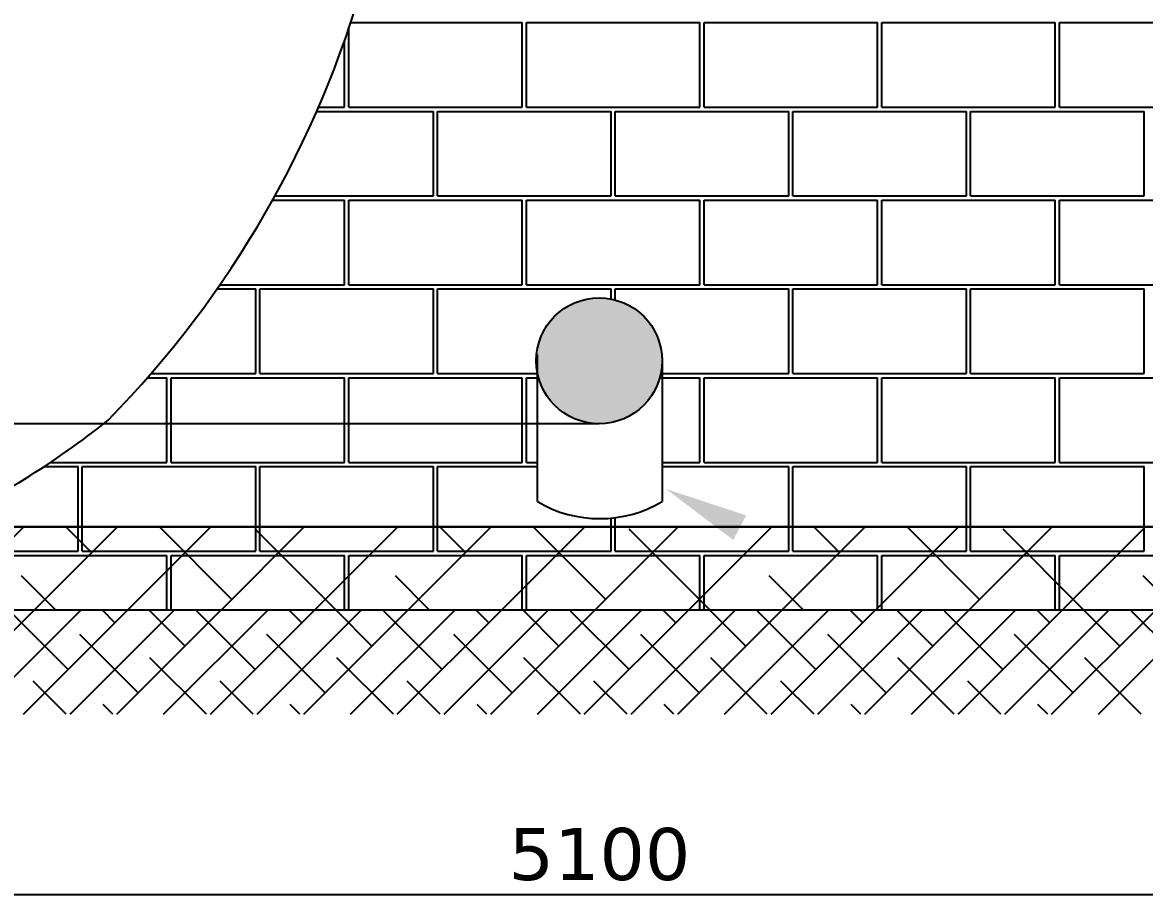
# Model space of a CAD drawing. Header units: millimetres. Extents: x -1985 to 969, y 203 to 500.
# Drawn here: x -1711.4 to -1657.5, y 365.4 to 407.3 of the extents above; entities that cross this region are included whole.
import ezdxf

# ---------------------------------------------------------------- set-up
doc = ezdxf.new("R2010")
doc.units = ezdxf.units.MM
doc.layers.add('надписи', color=7, linetype='Continuous')

msp = doc.modelspace()

# ---------------------------------------------------------------- hatches: boundary and pattern name
h = msp.add_hatch()
h.set_pattern_fill('ANSI38', color=252, style=0)
h.set_pattern_definition([(45.00000000000001, (-3522.112102593558, -480.3115512825393), (-2.245064030267288, 2.245064030267288), []), (135, (-3522.112102593558, -480.3115512825393), (-6.735192090801864, 2.245064030267289), [7.9375, -4.7625])])
h.paths.add_polyline_path([(-1720.702138125705, 383.0315923890053), (-1721.688357507758, 383.0803426518887), (-1722.665324178965, 383.2261907898719), (-1723.592492446115, 383.4584083887639), (-1724.523759558967, 383.7906395365753), (-1725.431536130788, 384.220644964948), (-1726.287349035899, 384.7366891895313), (-1726.971131157372, 385.2405894773829), (-1727.77320593757, 385.9605245771399), (-1728.504429114402, 386.7766539138729), (-1729.022198637697, 387.4839268370106), (-1729.540848938963, 388.3542864165911), (-1729.935951968684, 389.1927537738502), (-1730.232028681119, 390.0015451943527), (-1730.524670623377, 391.1559977280576), (-1730.702138125705, 392.6224564914965), (-1730.702138125705, 395.9343008489604), (-1730.70213812569, 430.9196252032871), (-1636.702138125705, 439.1435595747234), (-1636.702138125705, 393.0358808715237), (-1636.746614596136, 392.0894930034724), (-1636.919557412524, 390.9576795195467), (-1637.135385835252, 390.1200205432306), (-1637.455165361215, 389.2245601205868), (-1637.852470731631, 388.3750500006799), (-1638.36779018274, 387.5054142914769), (-1638.98444056925, 386.6725716761048), (-1639.631070313839, 385.9605245771399), (-1640.42317137873, 385.2486253075904), (-1641.189291664253, 384.6884200970976), (-1642.258073045962, 384.0733400166382), (-1642.856184066637, 383.8007399161543), (-1644.029835412254, 383.3952653808719), (-1644.836382974581, 383.207186161856), (-1645.717199997205, 383.0802157564472), (-1646.702138125705, 383.0315923890053)], flags=16)
h.paths.add_polyline_path([(-1632.702138125704, 439.4935142288268), (-1734.70213812569, 430.5696705491837), (-1734.702138125705, 392.3813007823974), (-1734.464941096476, 390.4212818628143), (-1734.058898308223, 388.8194707140929), (-1733.630644946556, 387.6496129367997), (-1733.076445738088, 386.4735198401522), (-1732.361520604493, 385.2737867306032), (-1731.615352026886, 384.2545208076504), (-1730.607094451226, 383.1291891543997), (-1729.499438498119, 382.1349671457001), (-1728.511341843188, 381.4068080242341), (-1727.325221920941, 380.6915928973253), (-1726.055765436321, 380.0902630146065), (-1724.753164048879, 379.6255577242346), (-1723.448383147809, 379.2987636581943), (-1722.083363989297, 379.0949844419238), (-1720.80094072512, 379.0315923890053), (-1646.603464356949, 379.0315923890053), (-1645.33238779103, 379.0943415314368), (-1644.095468716041, 379.2726443030397), (-1642.919581061822, 379.5468501180294), (-1641.370298675235, 380.0820981353122), (-1640.426943060398, 380.5120498106835), (-1639.004688853053, 381.3305523101262), (-1637.899361076615, 382.1387940332133), (-1636.806327625588, 383.1211556911749), (-1635.88876246464, 384.1315478304659), (-1635.03108632092, 385.2899177241752), (-1634.311810041768, 386.5037440910764), (-1633.751749693505, 387.7012535360382), (-1633.307248641046, 388.9459645571769), (-1632.995851266039, 390.1545394199302), (-1632.760860567083, 391.6924214044575), (-1632.702138125705, 392.9419406572929)])
at = {"layer": 'надписи'}
h = msp.add_hatch(color=4, dxfattribs=at)
h.paths.add_polyline_path([(-1680.694968500469, 384.2458721383482), (-1680.694968500469, 390.1972487174608), (-1680.80454478306, 390.1972487174608, -0.3363329688118639), (-1683.717239905308, 387.9880766770598), (-1686.679081769081, 387.9880766770598), (-1686.679081769081, 384.2458721383482, 0.2733802632799038)], flags=17)
h.paths.add_polyline_path([(-1680.692524370516, 391.0127922118518, 1), (-1686.7419554401, 391.0127922118518, 1)], flags=17)
h.paths.add_polyline_path([(-1683.717239905308, 387.9880766770598, -0.3363329688118639), (-1686.629935027556, 390.1972487174608), (-1686.679081769081, 390.1972487174607), (-1686.679081769081, 387.9880766770598)], flags=16)
edge = h.paths.add_edge_path()
edge.add_arc((-1683.717239905308, 391.0127922118518), 3.024715534792071, 0, 360)
edge = h.paths.add_edge_path()
edge.add_line((-1686.679081769081, 384.2458721383482), (-1686.679081769081, 391.3148868579883))
edge.add_arc((-1683.687025134775, 389.3092222820642), 5.881319374151258, 239.4201272847047, 300.5798727153235)
edge.add_line((-1680.694968500469, 391.0732111410762), (-1680.694968500469, 384.2458721383482))
h = msp.add_hatch(color=4, dxfattribs=at)
edge = h.paths.add_edge_path()
edge.add_arc((-1683.717239905308, 391.0127922118518), 3.024715534792071, 0, 360)

# ---------------------------------------------------------------- linework, layer by layer
for p, q in [((-1695.647245007018, 407.2660487174608), (-1687.416127593558, 407.2660487174608)), ((-1687.416127593558, 403.1988737174615), (-1687.416127593558, 407.2660487174612)), ((-1687.216102593558, 407.2660487174608), (-1678.881727593558, 407.2660487174608)), ((-1687.216102593558, 403.1988737174615), (-1687.216102593558, 407.2660487174612)), ((-1678.881727593558, 403.1988737174615), (-1678.881727593558, 407.2660487174612)), ((-1678.681702593558, 407.2660487174608), (-1670.347327593558, 407.2660487174608)), ((-1678.681702593558, 403.1988737174615), (-1678.681702593558, 407.2660487174612)), ((-1670.347327593558, 403.1988737174615), (-1670.347327593558, 407.2660487174612)), ((-1670.147302593558, 407.2660487174608), (-1661.812927593558, 407.2660487174608)), ((-1670.147302593558, 403.1988737174615), (-1670.147302593558, 407.2660487174612)), ((-1661.812927593558, 403.1988737174615), (-1661.812927593558, 407.2660487174612)), ((-1661.612902593558, 407.2660487174608), (-1653.278527593558, 407.2660487174608)), ((-1661.612902593558, 403.1988737174615), (-1661.612902593558, 407.2660487174612)), ((-1695.750502593558, 403.1988737174615), (-1695.750502593558, 406.9587377308162)), ((-1695.950527593558, 403.1988737174615), (-1695.950527593558, 406.3814637500836)), ((-1697.199870674773, 403.1988737174606), (-1695.950527593558, 403.1988737174606)), ((-1695.750502593558, 403.1988737174606), (-1687.416127593558, 403.1988737174606)), ((-1687.216102593558, 403.1988737174606), (-1678.881727593558, 403.1988737174606)), ((-1678.681702593558, 403.1988737174606), (-1670.347327593558, 403.1988737174606)), ((-1670.147302593558, 403.1988737174606), (-1661.812927593558, 403.1988737174606)), ((-1661.612902593558, 403.1988737174606), (-1653.278527593558, 403.1988737174606)), ((-1697.286960766707, 402.9988487174605), (-1691.683327593558, 402.9988487174605)), ((-1691.683327593558, 398.9316737174613), (-1691.683327593558, 402.998848717461)), ((-1691.483302593558, 402.9988487174605), (-1683.148927593558, 402.9988487174605)), ((-1691.483302593558, 398.9316737174613), (-1691.483302593558, 402.998848717461)), ((-1683.148927593558, 398.9316737174613), (-1683.148927593558, 402.998848717461)), ((-1682.948902593558, 402.9988487174605), (-1674.614527593558, 402.9988487174605)), ((-1682.948902593558, 398.9316737174613), (-1682.948902593558, 402.998848717461)), ((-1674.614527593558, 398.9316737174613), (-1674.614527593558, 402.998848717461)), ((-1674.414502593558, 402.9988487174605), (-1666.080127593558, 402.9988487174605)), ((-1674.414502593558, 398.9316737174613), (-1674.414502593558, 402.998848717461)), ((-1666.080127593558, 398.9316737174613), (-1666.080127593558, 402.998848717461)), ((-1665.880102593558, 402.9988487174605), (-1657.545727593558, 402.9988487174605)), ((-1665.880102593558, 398.9316737174613), (-1665.880102593558, 402.998848717461)), ((-1657.545727593558, 398.9316737174613), (-1657.545727593558, 402.998848717461)), ((-1699.294176274344, 398.9316737174604), (-1691.683327593558, 398.9316737174604)), ((-1691.483302593557, 398.9316737174604), (-1683.148927593558, 398.9316737174604)), ((-1682.948902593557, 398.9316737174604), (-1674.614527593558, 398.9316737174604)), ((-1674.414502593557, 398.9316737174604), (-1666.080127593558, 398.9316737174604)), ((-1665.880102593557, 398.9316737174604), (-1657.545727593558, 398.9316737174604)), ((-1699.405107214764, 398.7316487174608), (-1695.950527593558, 398.7316487174608)), ((-1695.950527593558, 394.6644737174611), (-1695.950527593558, 398.7316487174612)), ((-1695.750502593558, 398.7316487174608), (-1687.416127593558, 398.7316487174608)), ((-1695.750502593558, 394.6644737174611), (-1695.750502593558, 398.7316487174612)), ((-1687.416127593558, 394.6644737174611), (-1687.416127593558, 398.7316487174612)), ((-1687.216102593558, 398.7316487174608), (-1678.881727593558, 398.7316487174608)), ((-1687.216102593558, 394.6644737174611), (-1687.216102593558, 398.7316487174612)), ((-1678.881727593558, 394.6644737174611), (-1678.881727593558, 398.7316487174612)), ((-1678.681702593558, 398.7316487174608), (-1670.347327593558, 398.7316487174608)), ((-1678.681702593558, 394.6644737174611), (-1678.681702593558, 398.7316487174612)), ((-1670.347327593558, 394.6644737174611), (-1670.347327593558, 398.7316487174612)), ((-1670.147302593558, 398.7316487174608), (-1661.812927593558, 398.7316487174608)), ((-1670.147302593558, 394.6644737174611), (-1670.147302593558, 398.7316487174612)), ((-1661.812927593558, 394.6644737174611), (-1661.812927593558, 398.7316487174612)), ((-1661.612902593558, 398.7316487174608), (-1653.278527593558, 398.7316487174608)), ((-1661.612902593558, 394.6644737174611), (-1661.612902593558, 398.7316487174612)), ((-1701.937137466285, 394.6644737174606), (-1695.950527593558, 394.6644737174606)), ((-1695.750502593558, 394.6644737174606), (-1687.416127593558, 394.6644737174606)), ((-1687.216102593558, 394.6644737174606), (-1678.881727593558, 394.6644737174606)), ((-1678.681702593558, 394.6644737174606), (-1670.347327593558, 394.6644737174606)), ((-1670.147302593558, 394.6644737174606), (-1661.812927593558, 394.6644737174606)), ((-1661.612902593558, 394.6644737174606), (-1653.278527593558, 394.6644737174606)), ((-1702.076186064796, 394.4644487174605), (-1700.217727593558, 394.4644487174605)), ((-1700.217727593558, 390.3972737174608), (-1700.217727593558, 394.464448717461)), ((-1700.017702593558, 394.4644487174605), (-1691.683327593558, 394.4644487174605)), ((-1700.017702593558, 390.3972737174608), (-1700.017702593558, 394.464448717461)), ((-1691.683327593558, 390.3972737174608), (-1691.683327593558, 394.464448717461)), ((-1691.483302593558, 394.4644487174605), (-1683.148927593558, 394.4644487174605)), ((-1691.483302593558, 390.3972737174608), (-1691.483302593558, 394.464448717461)), ((-1683.148927593558, 393.9836380817555), (-1683.148927593558, 394.464448717461)), ((-1682.948902593558, 394.4644487174605), (-1674.614527593558, 394.4644487174605)), ((-1682.948902593558, 393.9382941930139), (-1682.948902593558, 394.464448717461)), ((-1674.614527593558, 390.3972737174608), (-1674.614527593558, 394.464448717461)), ((-1674.414502593558, 394.4644487174605), (-1666.080127593558, 394.4644487174605)), ((-1674.414502593558, 390.3972737174608), (-1674.414502593558, 394.464448717461)), ((-1666.080127593558, 390.3972737174608), (-1666.080127593558, 394.464448717461)), ((-1665.880102593558, 394.4644487174605), (-1657.545727593558, 394.4644487174605)), ((-1665.880102593558, 390.3972737174608), (-1665.880102593558, 394.464448717461)), ((-1657.545727593558, 390.3972737174608), (-1657.545727593558, 394.464448717461)), ((-1686.679081769081, 384.2458721383482), (-1686.679081769081, 391.3148868579883)), ((-1680.694968500469, 391.0732111410762), (-1680.694968500469, 384.2458721383482)), ((-1705.244270543606, 390.3972737174608), (-1700.217727593558, 390.3972737174608)), ((-1700.017702593557, 390.3972737174608), (-1691.683327593558, 390.3972737174608)), ((-1691.483302593557, 390.3972737174608), (-1686.678665415004, 390.3972737174608)), ((-1680.755814395613, 390.3972737174608), (-1674.614527593558, 390.3972737174608)), ((-1674.414502593557, 390.3972737174608), (-1666.080127593558, 390.3972737174608)), ((-1665.880102593557, 390.3972737174608), (-1657.545727593558, 390.3972737174608)), ((-1705.418394893827, 390.1972487174608), (-1704.484927593558, 390.1972487174608)), ((-1704.484927593558, 386.1300737174615), (-1704.484927593558, 390.1972487174612)), ((-1704.284902593558, 390.1972487174608), (-1695.950527593558, 390.1972487174608)), ((-1704.284902593558, 386.1300737174615), (-1704.284902593558, 390.1972487174612)), ((-1695.950527593558, 386.1300737174615), (-1695.950527593558, 390.1972487174612)), ((-1695.750502593558, 390.1972487174608), (-1687.416127593558, 390.1972487174608)), ((-1695.750502593558, 386.1300737174615), (-1695.750502593558, 390.1972487174612)), ((-1687.416127593558, 386.1300737174615), (-1687.416127593558, 390.1972487174612)), ((-1687.216102593558, 390.1972487174608), (-1686.629935027556, 390.1972487174608)), ((-1687.216102593558, 386.1300737174615), (-1687.216102593558, 390.1972487174612)), ((-1680.80454478306, 390.1972487174608), (-1678.881727593558, 390.1972487174608)), ((-1678.881727593558, 386.1300737174615), (-1678.881727593558, 390.1972487174612)), ((-1678.681702593558, 390.1972487174608), (-1670.347327593558, 390.1972487174608)), ((-1678.681702593558, 386.1300737174615), (-1678.681702593558, 390.1972487174612)), ((-1670.347327593558, 386.1300737174615), (-1670.347327593558, 390.1972487174612)), ((-1670.147302593558, 390.1972487174608), (-1661.812927593558, 390.1972487174608)), ((-1670.147302593558, 386.1300737174615), (-1670.147302593558, 390.1972487174612)), ((-1661.812927593558, 386.1300737174615), (-1661.812927593558, 390.1972487174612)), ((-1661.612902593558, 390.1972487174608), (-1653.278527593558, 390.1972487174608)), ((-1661.612902593558, 386.1300737174615), (-1661.612902593558, 390.1972487174612)), ((-1683.717239905308, 387.9880766770598), (-1755.571465266392, 387.9880766770598)), ((-1710.073228256118, 386.1300737174606), (-1704.484927593558, 386.1300737174606)), ((-1704.284902593558, 386.1300737174606), (-1695.950527593558, 386.1300737174606)), ((-1695.750502593558, 386.1300737174606), (-1687.416127593558, 386.1300737174606)), ((-1687.216102593558, 386.1300737174606), (-1686.679081769081, 386.1300737174606)), ((-1680.694968500469, 386.1300737174606), (-1678.881727593558, 386.1300737174606)), ((-1678.681702593558, 386.1300737174606), (-1670.347327593558, 386.1300737174606)), ((-1670.147302593558, 386.1300737174606), (-1661.812927593558, 386.1300737174606)), ((-1661.612902593558, 386.1300737174606), (-1653.278527593558, 386.1300737174606)), ((-1710.376100054978, 385.9300487174605), (-1708.752127593558, 385.9300487174605)), ((-1708.752127593558, 381.8628737174613), (-1708.752127593558, 385.930048717461)), ((-1708.552102593558, 385.9300487174605), (-1700.217727593558, 385.9300487174605)), ((-1708.552102593558, 381.8628737174613), (-1708.552102593558, 385.930048717461)), ((-1700.217727593558, 381.8628737174613), (-1700.217727593558, 385.930048717461)), ((-1700.017702593558, 385.9300487174605), (-1691.683327593558, 385.9300487174605)), ((-1700.017702593558, 381.8628737174613), (-1700.017702593558, 385.930048717461)), ((-1691.683327593558, 381.8628737174613), (-1691.683327593558, 385.930048717461)), ((-1691.483302593558, 385.9300487174605), (-1686.679081769081, 385.9300487174605)), ((-1691.483302593558, 381.8628737174613), (-1691.483302593558, 385.930048717461)), ((-1680.694968500469, 385.9300487174605), (-1674.614527593558, 385.9300487174605)), ((-1674.614527593558, 381.8628737174613), (-1674.614527593558, 385.930048717461)), ((-1674.414502593558, 385.9300487174605), (-1666.080127593558, 385.9300487174605)), ((-1674.414502593558, 381.8628737174613), (-1674.414502593558, 385.930048717461)), ((-1666.080127593558, 381.8628737174613), (-1666.080127593558, 385.930048717461)), ((-1665.880102593558, 385.9300487174605), (-1657.545727593558, 385.9300487174605)), ((-1665.880102593558, 381.8628737174613), (-1665.880102593558, 385.930048717461)), ((-1657.545727593558, 381.8628737174613), (-1657.545727593558, 385.930048717461)), ((-1683.148927593558, 381.8628737174613), (-1683.148927593558, 383.4525706263053)), ((-1682.948902593558, 381.8628737174613), (-1682.948902593558, 383.4744050017275)), ((-1717.086502593557, 381.8628737174604), (-1708.752127593558, 381.8628737174604)), ((-1712.819302593558, 381.6628487174607), (-1704.484927593558, 381.6628487174607)), ((-1708.552102593557, 381.8628737174604), (-1700.217727593558, 381.8628737174604)), ((-1704.484927593558, 379.0291597411892), (-1704.484927593558, 381.6628487174612)), ((-1704.284902593558, 381.6628487174607), (-1695.950527593558, 381.6628487174607)), ((-1704.284902593558, 379.0291597411892), (-1704.284902593558, 381.6628487174612)), ((-1700.017702593557, 381.8628737174604), (-1691.683327593558, 381.8628737174604)), ((-1695.950527593558, 379.0291597411892), (-1695.950527593558, 381.6628487174612)), ((-1695.750502593558, 381.6628487174607), (-1687.416127593558, 381.6628487174607)), ((-1695.750502593558, 379.0291597411892), (-1695.750502593558, 381.6628487174612)), ((-1691.483302593557, 381.8628737174604), (-1683.148927593558, 381.8628737174604)), ((-1687.416127593558, 379.0291597411892), (-1687.416127593558, 381.6628487174612)), ((-1687.216102593558, 381.6628487174607), (-1678.881727593558, 381.6628487174607)), ((-1687.216102593558, 379.0291597411892), (-1687.216102593558, 381.6628487174612)), ((-1682.948902593557, 381.8628737174604), (-1674.614527593558, 381.8628737174604)), ((-1678.881727593558, 379.0291597411892), (-1678.881727593558, 381.6628487174612)), ((-1678.681702593558, 381.6628487174607), (-1670.347327593558, 381.6628487174607)), ((-1678.681702593558, 379.0291597411892), (-1678.681702593558, 381.6628487174612)), ((-1674.414502593557, 381.8628737174604), (-1666.080127593558, 381.8628737174604)), ((-1670.347327593558, 379.0291597411892), (-1670.347327593558, 381.6628487174612)), ((-1670.147302593558, 381.6628487174607), (-1661.812927593558, 381.6628487174607)), ((-1670.147302593558, 379.0291597411892), (-1670.147302593558, 381.6628487174612)), ((-1665.880102593557, 381.8628737174604), (-1657.545727593558, 381.8628737174604)), ((-1661.812927593558, 379.0291597411892), (-1661.812927593558, 381.6628487174612)), ((-1661.612902593558, 381.6628487174607), (-1653.278527593558, 381.6628487174607)), ((-1661.612902593558, 379.0291597411892), (-1661.612902593558, 381.6628487174612)), ((-1715.864242736499, 374.0291597411892), (-1710.864242736499, 379.0291597411892)), ((-1713.619178706231, 374.0291597411897), (-1708.619178706232, 379.0291597411892)), ((-1709.222898152723, 376.1803762644304), (-1712.029228190557, 378.9867063022648)), ((-1711.374114675964, 374.0291597411897), (-1706.374114675965, 379.0291597411892)), ((-1709.129050645697, 374.0291597411897), (-1704.129050645697, 379.0291597411897)), ((-1706.977834122456, 378.4254402946981), (-1707.581553568947, 379.0291597411897)), ((-1706.88398661543, 374.0291597411897), (-1701.88398661543, 379.0291597411892)), ((-1703.610238077055, 377.3029082795642), (-1705.33648953868, 379.0291597411897)), ((-1704.638922585162, 374.0291597411897), (-1699.638922585163, 379.0291597411892)), ((-1700.242642031654, 376.1803762644304), (-1703.048972069488, 378.9867063022643)), ((-1702.393858554895, 374.0291597411897), (-1697.393858554896, 379.0291597411892)), ((-1700.148794524628, 374.0291597411897), (-1695.148794524628, 379.0291597411897)), ((-1697.997578001387, 378.4254402946976), (-1698.601297447878, 379.0291597411897)), ((-1697.903730494361, 374.0291597411897), (-1692.903730494361, 379.0291597411897)), ((-1694.629981955985, 377.3029082795642), (-1696.356233417611, 379.0291597411897)), ((-1695.658666464093, 374.0291597411897), (-1690.658666464094, 379.0291597411892)), ((-1691.262385910585, 376.1803762644299), (-1694.068715948419, 378.9867063022639)), ((-1693.413602433826, 374.0291597411897), (-1688.413602433827, 379.0291597411892)), ((-1691.168538403559, 374.0291597411897), (-1686.168538403559, 379.0291597411897)), ((-1689.017321880317, 378.4254402946976), (-1689.621041326809, 379.0291597411897)), ((-1688.923474373291, 374.0291597411897), (-1683.923474373291, 379.0291597411897)), ((-1685.649725834917, 377.3029082795647), (-1687.375977296542, 379.0291597411897)), ((-1686.678410343024, 374.0291597411897), (-1681.678410343024, 379.0291597411897)), ((-1682.282129789515, 376.1803762644304), (-1685.08845982735, 378.9867063022648)), ((-1684.433346312757, 374.0291597411897), (-1679.433346312757, 379.0291597411897)), ((-1682.18828228249, 374.0291597411892), (-1677.18828228249, 379.0291597411892)), ((-1680.037065759248, 378.4254402946981), (-1680.64078520574, 379.0291597411897)), ((-1679.943218252222, 374.0291597411897), (-1674.943218252222, 379.0291597411892)), ((-1676.669469713847, 377.3029082795642), (-1678.395721175473, 379.0291597411897)), ((-1677.698154221955, 374.0291597411892), (-1672.698154221955, 379.0291597411892)), ((-1673.301873668446, 376.1803762644308), (-1676.108203706281, 378.9867063022648)), ((-1675.453090191688, 374.0291597411897), (-1670.453090191688, 379.0291597411897)), ((-1673.208026161421, 374.0291597411892), (-1668.208026161421, 379.0291597411897)), ((-1671.056809638179, 378.4254402946981), (-1671.660529084671, 379.0291597411897)), ((-1670.962962131153, 374.0291597411897), (-1665.962962131153, 379.0291597411892)), ((-1667.689213592778, 377.3029082795642), (-1669.415465054404, 379.0291597411897)), ((-1668.717898100886, 374.0291597411892), (-1663.717898100886, 379.0291597411892)), ((-1664.321617547377, 376.1803762644308), (-1667.127947585211, 378.9867063022648)), ((-1666.472834070619, 374.0291597411897), (-1661.472834070619, 379.0291597411897)), ((-1664.227770040352, 374.0291597411897), (-1659.227770040352, 379.0291597411897)), ((-1662.07655351711, 378.4254402946976), (-1662.680272963602, 379.0291597411897)), ((-1661.982706010084, 374.0291597411897), (-1656.982706010084, 379.0291597411892)), ((-1658.708957471709, 377.3029082795638), (-1660.435208933335, 379.0291597411897)), ((-1659.737641979817, 374.0291597411897), (-1654.737641979817, 379.0291597411897)), ((-1655.341361426308, 376.1803762644308), (-1658.147691464142, 378.9867063022648)), ((-1705.855302107322, 375.057844249297), (-1708.661632145156, 377.8641742871314)), ((-1696.875045986253, 375.057844249297), (-1699.681376024087, 377.8641742871309)), ((-1687.894789865184, 375.057844249297), (-1690.701119903018, 377.8641742871309)), ((-1678.914533744114, 375.057844249297), (-1681.720863781949, 377.8641742871309)), ((-1669.934277623045, 375.057844249297), (-1672.74060766088, 377.8641742871314)), ((-1660.954021501976, 375.057844249297), (-1663.76035153981, 377.8641742871309)), ((-1702.581553568947, 374.0291597411897), (-1705.294036099755, 376.7416422719975)), ((-1693.601297447878, 374.0291597411892), (-1696.313779978686, 376.7416422719971)), ((-1684.621041326809, 374.0291597411892), (-1687.333523857617, 376.7416422719971)), ((-1675.64078520574, 374.0291597411897), (-1678.353267736548, 376.7416422719975)), ((-1666.660529084671, 374.0291597411897), (-1669.373011615479, 376.7416422719975)), ((-1657.680272963601, 374.0291597411892), (-1660.392755494409, 376.7416422719971)), ((-1709.316745659749, 374.0291597411897), (-1710.906696175423, 375.6191102568637)), ((-1700.33648953868, 374.0291597411897), (-1701.926440054354, 375.6191102568637)), ((-1691.356233417611, 374.0291597411892), (-1692.946183933285, 375.6191102568637)), ((-1682.375977296542, 374.0291597411892), (-1683.965927812216, 375.6191102568641)), ((-1673.395721175473, 374.0291597411897), (-1674.985671691147, 375.6191102568637)), ((-1664.415465054404, 374.0291597411892), (-1666.005415570078, 375.6191102568637)), ((-1707.071681629482, 374.0291597411897), (-1707.539100130022, 374.4965782417303)), ((-1698.091425508413, 374.0291597411897), (-1698.558844008953, 374.4965782417298)), ((-1689.111169387344, 374.0291597411892), (-1689.578587887884, 374.4965782417294)), ((-1680.130913266274, 374.0291597411892), (-1680.598331766815, 374.4965782417303)), ((-1671.150657145205, 374.0291597411897), (-1671.618075645746, 374.4965782417303)), ((-1662.170401024136, 374.0291597411892), (-1662.637819524677, 374.4965782417303)), ((-1728.202138125707, 365.3659961199878), (-1639.202138125706, 365.3659961199878))]:
    msp.add_line(p, q)
at = {"lineweight": 25}
msp.add_line((-1747.38966820162, 383.0315923890053), (-1605.625312228399, 383.0315923890057), dxfattribs=at)
msp.add_lwpolyline([(-1738.702138125687, 430.2197158950812), (-1628.004892183723, 439.9044699985443), (-1628.004892183723, 379.0291597411892), (-1628.004892183723, 379.0291597411892), (-1628.004892183723, 379.0291597411892), (-1628.004892183723, 379.0291597411892), (-1628.004892183723, 379.0291597411892), (-1628.004892183723, 379.0291597411892), (-1628.004892183723, 379.0291597411892), (-1628.004892183723, 379.0291597411892), (-1628.004892183723, 379.0291597411892), (-1628.004892183723, 379.0291597411892), (-1628.004892183723, 379.0291597411892), (-1628.004892183723, 379.0291597411892), (-1628.004892183723, 379.0291597411892), (-1628.004892183723, 379.0291597411892), (-1628.004892183723, 379.0291597411892), (-1628.004892183723, 379.0291597411892), (-1628.004892183723, 379.0291597411892), (-1738.702138125704, 379.0291597411892)])
at = {"lineweight": 30}
msp.add_lwpolyline([(-1730.70213812569, 430.9196252032871), (-1636.702138125705, 439.1435595747234), (-1636.702138125705, 393.0358808715237), (-1636.746614596136, 392.0894930034724), (-1636.919557412524, 390.9576795195467), (-1637.135385835252, 390.1200205432306), (-1637.455165361215, 389.2245601205868), (-1637.852470731631, 388.3750500006799), (-1638.36779018274, 387.5054142914769), (-1638.98444056925, 386.6725716761048), (-1639.631070313839, 385.9605245771399), (-1640.42317137873, 385.2486253075904), (-1641.189291664253, 384.6884200970976), (-1642.258073045962, 384.0733400166382), (-1642.856184066637, 383.8007399161543), (-1644.029835412254, 383.3952653808719), (-1644.836382974581, 383.207186161856), (-1645.717199997205, 383.0802157564472), (-1646.702138125705, 383.0315923890053), (-1720.702138125705, 383.0315923890053)], dxfattribs=at)
msp.add_circle((-1683.717239905308, 391.0127922118518), 3.024715534792071)
for centre, radius, start, end in [((-1742.84549713136, 422.953826658917), 49.73712275889526, 315.6066394985893, 12.85003855293953), ((-1731.629413593239, 418.4404847462197), 38.84110949928786, 294.2677974125545, 308.7730836144821), ((-1683.687025134775, 389.3092222820642), 5.881319374151258, 239.4201272847047, 300.5798727153235)]:
    msp.add_arc(centre, radius, start, end)
msp.add_solid([(-1677.275128693277, 382.4030685837301), (-1680.505510110042, 384.8544111437709), (-1676.654713885522, 383.5832648572778)])

# ---------------------------------------------------------------- texts
at = {"insert": (-1683.702138125706, 367.2922049849979), "char_height": 2.5, "attachment_point": 5}
msp.add_mtext('{\\fVerdana|b0|i0|c204|p34;5100}', dxfattribs=at)

doc.saveas('drawing.dxf')
